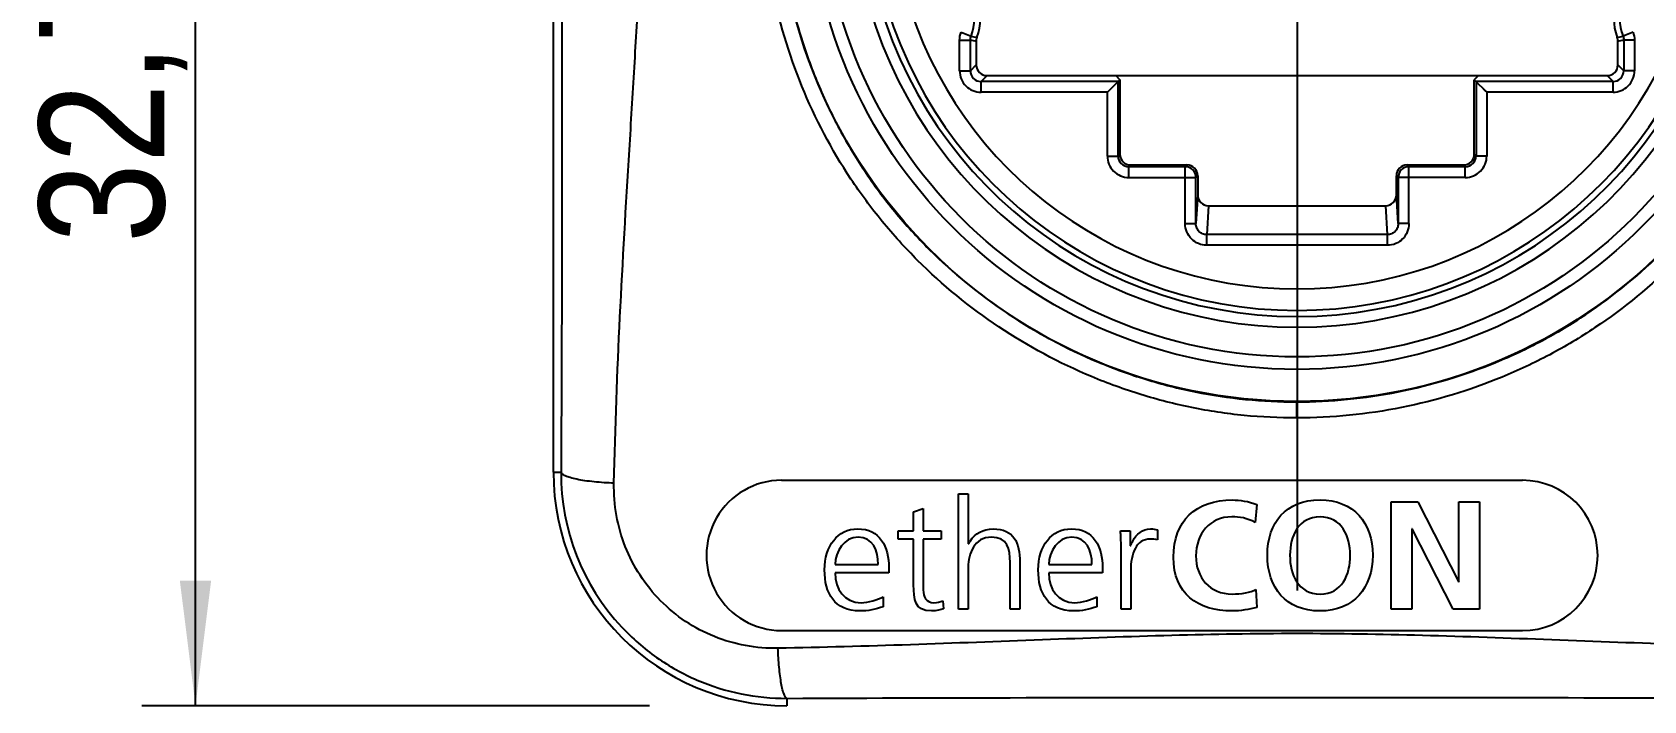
# Model space of a CAD drawing. Header units: millimetres. Extents: x 0 to 420, y 0 to 297.
# Drawn here: x 48.43 to 93.45, y 206.46 to 225.14 of the extents above; entities that cross this region are included whole.
import ezdxf

# ---------------------------------------------------------------- set-up
doc = ezdxf.new("R2010")
doc.units = ezdxf.units.MM
doc.header["$LTSCALE"] = 23.1
doc.layers.get('0').update_dxf_attribs({"linetype": 'CONTINUOUS'})
for name, color, linetype in [('_03_2D_DRAWING_DIMENSION', 7, 'CONTINUOUS'), ('_24_IMPORT', 7, 'CONTINUOUS'), ('_26_DATUM_AXIS', 7, 'CONTINUOUS')]:
    doc.layers.add(name, color=color, linetype=linetype)
doc.styles.get("Standard").update_dxf_attribs({"font": 'arialn.ttf'})
doc.dimstyles.new('DIMSTYLE_2', dxfattribs={"dimtxt": 3.5, "dimasz": 3.5, "dimexe": 1.5, "dimexo": 1, "dimgap": 0.875, "dimtad": 1, "dimlfac": 0.666667, "dimdsep": 46, "dimtxsty": 'STANDARD', "dimblk": '_FILLED', "dimblk1": '_FILLED', "dimblk2": '_FILLED', "dimcen": 0.09, "dimclrt": 7, "dimazin": 2, "dimtp": 0.3, "dimtm": 0.3, "dimtfac": 1, "dimtofl": 0, "dimtmove": 0, "dimatfit": 3, "dimldrblk": '_FILLED', "dimfxl": 1, "dimtolj": 1, "dimarcsym": 0})

# ---------------------------------------------------------------- blocks, each defined once
blk = doc.blocks.new('_FILLED')
at = {"color": 0, "linetype": 'BYBLOCK'}
blk.add_solid([(0, 0), (-1, 0.125), (-1, -0.125)], dxfattribs=at)
blk = doc.blocks.new('*D1')
at = {"layer": '_03_2D_DRAWING_DIMENSION', "color": 7}
for p, q in [((68.514, 255.368), (51.489, 255.368)), ((52.989, 255.368), (52.989, 230.843)), ((52.989, 206.317), (52.989, 230.843)), ((65.675, 206.317), (51.489, 206.317))]:
    blk.add_line(p, q, dxfattribs=at)
at = {"layer": '_03_2D_DRAWING_DIMENSION', "color": 7, "xscale": 3.5, "yscale": 3.5, "zscale": 3.5}
for p, rotation in [((52.989, 255.368), 90), ((52.989, 206.317), 270)]:
    blk.add_blockref('_FILLED', p, dxfattribs=dict(at, rotation=rotation))
at = {"layer": '_03_2D_DRAWING_DIMENSION', "color": 7, "insert": (48.614, 230.843), "char_height": 3.5, "width": 24.612, "attachment_point": 2, "rotation": 90, "line_spacing_factor": 0.9}
blk.add_mtext('32,7{\\ftxt.shx;\\W1.000000;\\H3.500000; }[1.287]', dxfattribs=at)

msp = doc.modelspace()

# ---------------------------------------------------------------- linework, layer by layer
at = {"color": 9}
for p, q in [((74.378, 225.14), (74.657, 225.031)), ((93.15, 225.14), (92.871, 225.031)), ((74.337, 224.063), (74.337, 224.922)), ((74.337, 224.922), (74.637, 224.922)), ((93.192, 224.922), (92.892, 224.922)), ((93.192, 224.922), (93.192, 224.063)), ((74.637, 224.063), (74.802, 224.228)), ((92.892, 224.063), (92.727, 224.228)), ((74.337, 224.063), (74.637, 224.063)), ((74.937, 223.763), (75.102, 223.928)), ((92.592, 223.763), (92.427, 223.928)), ((93.192, 224.063), (92.892, 224.063)), ((74.937, 223.463), (74.937, 223.763)), ((78.464, 223.463), (74.937, 223.463)), ((78.464, 221.68), (78.464, 223.463)), ((89.064, 223.463), (89.064, 221.68)), ((92.592, 223.463), (89.064, 223.463)), ((92.592, 223.463), (92.592, 223.763)), ((78.464, 221.68), (78.764, 221.68)), ((78.764, 221.68), (78.814, 221.73)), ((88.764, 221.68), (88.714, 221.73)), ((89.064, 221.68), (88.764, 221.68)), ((79.064, 221.38), (79.114, 221.43)), ((79.064, 221.08), (79.064, 221.38)), ((79.064, 221.08), (80.939, 221.08)), ((80.689, 221.43), (80.639, 221.38)), ((80.639, 219.791), (80.639, 221.38)), ((80.989, 221.13), (80.939, 221.08)), ((86.539, 221.13), (86.589, 221.08)), ((88.464, 221.08), (86.589, 221.08)), ((86.839, 221.43), (86.889, 221.38)), ((86.889, 219.791), (86.889, 221.38)), ((88.464, 221.38), (88.414, 221.43)), ((88.464, 221.08), (88.464, 221.38)), ((80.989, 220.593), (80.939, 219.791)), ((81.289, 220.29), (81.239, 219.483)), ((86.29, 219.483), (86.24, 220.29)), ((86.589, 219.791), (86.539, 220.593)), ((80.639, 219.791), (80.939, 219.791)), ((86.889, 219.791), (86.589, 219.791)), ((81.239, 219.186), (81.239, 219.483)), ((86.29, 219.483), (81.239, 219.483)), ((86.29, 219.186), (86.29, 219.483)), ((86.29, 219.186), (81.239, 219.186))]:
    msp.add_line(p, q, dxfattribs=at)
at = {"color": 7}
for p, q in [((74.637, 224.063), (74.637, 224.922)), ((74.802, 224.891), (74.802, 224.228)), ((92.727, 224.228), (92.727, 224.891)), ((92.892, 224.922), (92.892, 224.063)), ((75.102, 223.928), (92.427, 223.928)), ((78.814, 223.812), (78.464, 223.463)), ((78.699, 223.928), (78.814, 223.812)), ((78.814, 223.812), (78.814, 221.73)), ((88.829, 223.928), (88.714, 223.812)), ((88.714, 221.73), (88.714, 223.812)), ((88.714, 223.812), (89.064, 223.463)), ((78.764, 223.763), (74.937, 223.763)), ((78.764, 223.763), (78.761, 223.759)), ((78.764, 221.68), (78.764, 223.763)), ((88.764, 223.763), (88.764, 221.68)), ((88.764, 223.763), (88.768, 223.759)), ((92.592, 223.763), (88.764, 223.763)), ((80.639, 221.38), (79.064, 221.38)), ((79.114, 221.43), (80.689, 221.43)), ((80.939, 219.791), (80.939, 221.08)), ((80.989, 221.13), (80.989, 220.593)), ((86.539, 220.593), (86.539, 221.13)), ((86.589, 221.08), (86.589, 219.791)), ((86.839, 221.43), (88.414, 221.43)), ((88.464, 221.38), (86.889, 221.38)), ((81.289, 220.29), (86.24, 220.29)), ((74.308, 209.018), (74.308, 212.241)), ((74.308, 212.241), (74.578, 212.241)), ((74.578, 212.241), (74.578, 210.84)), ((73.053, 211.738), (73.323, 211.833)), ((73.053, 211.21), (73.053, 211.738)), ((73.323, 211.833), (73.323, 211.21)), ((82.636, 211.944), (82.593, 211.437)), ((86.397, 209.018), (86.397, 212.018)), ((86.397, 212.018), (87.136, 212.018)), ((87.136, 212.018), (88.28, 209.774)), ((88.288, 209.774), (88.288, 212.018)), ((88.288, 212.018), (88.864, 212.018)), ((88.864, 212.018), (88.864, 209.018)), ((72.623, 210.977), (72.623, 211.21)), ((72.623, 211.21), (73.053, 211.21)), ((73.323, 211.21), (73.822, 211.21)), ((73.822, 211.21), (73.822, 210.977)), ((78.829, 211.21), (79.1, 211.21)), ((79.1, 211.21), (79.1, 210.788)), ((79.861, 211.235), (79.861, 210.952)), ((86.973, 211.261), (86.973, 209.018)), ((86.982, 211.261), (86.973, 211.261)), ((88.129, 209.018), (86.982, 211.261)), ((73.053, 210.977), (72.623, 210.977)), ((73.053, 209.697), (73.053, 210.977)), ((73.323, 210.977), (73.323, 209.559)), ((73.822, 210.977), (73.323, 210.977)), ((74.578, 210.84), (74.587, 210.84)), ((78.846, 209.018), (78.846, 210.72)), ((79.1, 210.788), (79.109, 210.788)), ((70.861, 210.268), (72.064, 210.268)), ((75.748, 209.018), (75.748, 210.324)), ((76.018, 210.328), (76.018, 209.018)), ((76.831, 210.268), (78.034, 210.268)), ((72.361, 210.036), (70.861, 210.036)), ((72.361, 210.174), (72.361, 210.036)), ((74.578, 210.191), (74.578, 209.018)), ((78.331, 210.036), (76.831, 210.036)), ((78.331, 210.174), (78.331, 210.036)), ((79.117, 210.101), (79.117, 209.018)), ((72.197, 209.361), (72.197, 209.086)), ((78.167, 209.361), (78.167, 209.086)), ((82.615, 209.563), (82.641, 209.061)), ((88.28, 209.774), (88.288, 209.774)), ((73.865, 209.25), (73.882, 209.026)), ((74.578, 209.018), (74.308, 209.018)), ((76.018, 209.018), (75.748, 209.018)), ((79.117, 209.018), (78.846, 209.018)), ((86.973, 209.018), (86.397, 209.018)), ((88.864, 209.018), (88.129, 209.018))]:
    msp.add_line(p, q, dxfattribs=at)
for points in [[(78.563, 223.561), (78.515, 223.514), (78.464, 223.463)], [(88.966, 223.561), (89.013, 223.513), (89.064, 223.463)]]:
    msp.add_lwpolyline(points, dxfattribs=at)
for centre, radius, start, end in [((83.764, 229.343), 12.147, 188.5338, 351.4662), ((83.764, 229.343), 11.978, 189.4768, 350.5232), ((73.414, 225.518), 1.5, 339.6358, 20.3642), ((94.114, 225.518), 1.5, 159.6358, 200.3642), ((73.414, 225.518), 1.335, 338.6217, 21.3783), ((94.114, 225.518), 1.335, 158.6217, 201.3783), ((75.264, 210.513), 0.752, 146.3315, 154.2615)]:
    msp.add_arc(centre, radius, start, end, dxfattribs=at)
at = {"color": 9}
for centre, radius, start, end in [((83.764, 229.343), 12.447, 191.4689, 348.5311), ((83.764, 229.343), 11.378, 193.5991, 346.4009), ((78.15, 243.546), 18.953, 259.3169, 259.824), ((77.385, 237.229), 12.5, 257.3947, 258.1595), ((90.143, 237.229), 12.5, 281.8405, 282.6053), ((89.378, 243.546), 18.953, 280.176, 280.6831), ((74.937, 224.063), 0.6, 179.9997, 270.0005), ((74.937, 224.063), 0.3, 179.9935, 270.0065), ((92.592, 224.063), 0.6, 269.9997, 0.0005), ((92.592, 224.063), 0.3, 269.9935, 0.0065), ((79.064, 221.68), 0.6, 179.999, 270.001), ((79.064, 221.68), 0.3, 179.9928, 270.0072), ((88.464, 221.68), 0.6, 269.999, 0.001), ((88.464, 221.68), 0.3, 269.9928, 0.0072), ((80.639, 221.08), 0.3, 0.0053, 89.9947), ((86.889, 221.08), 0.3, 90.0053, 179.9947)]:
    msp.add_arc(centre, radius, start, end, dxfattribs=at)
at = {"color": 7}
for centre, major_axis, ratio, start_param, end_param in [((75.102, 224.228), (0.212, 0.212), 0.999924, 2.356233, 3.926953), ((92.427, 224.228), (-0.212, 0.212), 0.999924, 2.356233, 3.926953), ((79.114, 221.73), (-0.212, -0.212), 0.999924, 5.497825, 7.068545), ((88.414, 221.73), (0.212, -0.212), 0.999924, 5.497825, 7.068545), ((80.689, 221.13), (0.212, 0.212), 0.999924, -0.78536, 0.78536), ((86.839, 221.13), (-0.212, 0.212), 0.999924, -0.78536, 0.78536), ((81.289, 220.593), (0.019, 0.302), 0.990231, 1.633422, 3.203004), ((86.239, 220.593), (0.019, -0.302), 0.990231, -0.061411, 1.508171)]:
    msp.add_ellipse(centre, major_axis=major_axis, ratio=ratio, start_param=start_param, end_param=end_param, dxfattribs=at)
at = {"color": 9}
for points in [[(74.337, 224.922), (74.337, 224.996), (74.351, 225.071), (74.378, 225.14)], [(93.15, 225.14), (93.177, 225.071), (93.192, 224.996), (93.192, 224.922)], [(74.637, 224.922), (74.637, 224.959), (74.644, 224.996), (74.657, 225.031)], [(92.871, 225.031), (92.885, 224.996), (92.892, 224.959), (92.892, 224.922)]]:
    msp.add_open_spline(points, degree=3, dxfattribs=at)
at = {"color": 7}
for points, knots in [([(74.82, 224.996), (74.817, 224.987), (74.813, 224.971), (74.806, 224.955), (74.802, 224.948)], [0, 0, 0, 0, 0.499983, 1, 1, 1, 1]), ([(74.802, 224.948), (74.803, 224.938), (74.804, 224.919), (74.802, 224.901), (74.802, 224.891)], [0, 0, 0, 0, 0.500006, 1, 1, 1, 1]), ([(92.727, 224.948), (92.723, 224.955), (92.715, 224.971), (92.711, 224.987), (92.708, 224.996)], [0, 0, 0, 0, 0.500014, 1, 1, 1, 1]), ([(92.727, 224.891), (92.727, 224.901), (92.724, 224.919), (92.726, 224.938), (92.727, 224.948)], [0, 0, 0, 0, 0.499992, 1, 1, 1, 1])]:
    msp.add_open_spline(points, degree=3, knots=knots, dxfattribs=at)
at = {"color": 9}
for points, knots in [([(81.239, 219.186), (81.16, 219.186), (81.002, 219.218), (80.803, 219.353), (80.67, 219.554), (80.639, 219.713), (80.639, 219.791)], [0, 0, 0, 0, 0.249985, 0.499936, 0.749868, 1, 1, 1, 1]), ([(81.239, 219.483), (81.199, 219.483), (81.119, 219.5), (81.019, 219.57), (80.954, 219.672), (80.939, 219.752), (80.939, 219.791)], [0, 0, 0, 0, 0.250924, 0.501292, 0.750848, 1, 1, 1, 1]), ([(86.589, 219.791), (86.589, 219.752), (86.574, 219.672), (86.509, 219.57), (86.409, 219.5), (86.329, 219.483), (86.29, 219.483)], [0, 0, 0, 0, 0.249313, 0.498986, 0.749243, 1, 1, 1, 1]), ([(86.889, 219.791), (86.889, 219.713), (86.858, 219.554), (86.725, 219.353), (86.526, 219.218), (86.368, 219.186), (86.29, 219.186)], [0, 0, 0, 0, 0.250289, 0.500329, 0.750169, 1, 1, 1, 1])]:
    msp.add_open_spline(points, degree=3, knots=knots, dxfattribs=at)
at = {"color": 7}
for points in [[(80.311, 210.466), (80.311, 211.493), (80.939, 212.069), (81.957, 212.069)], [(81.957, 212.069), (82.155, 212.069), (82.417, 212.03), (82.636, 211.944)], [(82.937, 210.526), (82.937, 211.446), (83.453, 212.069), (84.407, 212.069)], [(84.407, 212.069), (85.348, 212.069), (85.877, 211.433), (85.877, 210.526)], [(70.564, 210.114), (70.564, 210.784), (70.934, 211.261), (71.488, 211.261)], [(71.488, 211.261), (72.107, 211.261), (72.361, 210.763), (72.361, 210.174)], [(74.639, 210.93), (74.768, 211.124), (74.99, 211.261), (75.27, 211.261)], [(75.27, 211.261), (75.859, 211.261), (76.018, 210.87), (76.018, 210.328)], [(76.534, 210.114), (76.534, 210.784), (76.904, 211.261), (77.458, 211.261)], [(77.458, 211.261), (78.077, 211.261), (78.331, 210.763), (78.331, 210.174)], [(78.846, 210.72), (78.846, 210.96), (78.846, 211.05), (78.829, 211.21)], [(79.172, 210.92), (79.279, 211.109), (79.444, 211.261), (79.672, 211.261)], [(79.672, 211.261), (79.736, 211.261), (79.813, 211.248), (79.861, 211.235)], [(81.944, 211.596), (81.325, 211.596), (80.939, 211.124), (80.939, 210.509)], [(82.593, 211.437), (82.366, 211.566), (82.159, 211.596), (81.944, 211.596)], [(84.407, 211.596), (83.81, 211.596), (83.565, 211.055), (83.565, 210.526)], [(85.25, 210.526), (85.25, 211.055), (85.005, 211.596), (84.407, 211.596)], [(71.505, 211.029), (71.106, 211.029), (70.861, 210.629), (70.861, 210.268)], [(72.064, 210.268), (72.064, 210.651), (71.909, 211.029), (71.505, 211.029)], [(74.721, 210.751), (74.62, 210.59), (74.578, 210.381), (74.578, 210.191)], [(75.227, 211.029), (74.986, 211.029), (74.823, 210.914), (74.721, 210.751)], [(75.748, 210.324), (75.748, 210.702), (75.674, 211.029), (75.227, 211.029)], [(77.475, 211.029), (77.076, 211.029), (76.831, 210.629), (76.831, 210.268)], [(78.034, 210.268), (78.034, 210.651), (77.879, 211.029), (77.475, 211.029)], [(79.109, 210.788), (79.127, 210.833), (79.148, 210.878), (79.172, 210.92)], [(79.247, 210.722), (79.15, 210.548), (79.117, 210.312), (79.117, 210.101)], [(79.663, 210.977), (79.463, 210.977), (79.331, 210.873), (79.247, 210.722)], [(79.861, 210.952), (79.805, 210.969), (79.732, 210.977), (79.663, 210.977)], [(81.957, 208.966), (80.986, 208.966), (80.311, 209.452), (80.311, 210.466)], [(80.939, 210.509), (80.939, 209.899), (81.317, 209.439), (81.957, 209.439)], [(84.407, 208.966), (83.444, 208.966), (82.937, 209.606), (82.937, 210.526)], [(83.565, 210.526), (83.565, 209.985), (83.793, 209.439), (84.407, 209.439)], [(84.407, 209.439), (85.022, 209.439), (85.25, 209.985), (85.25, 210.526)], [(85.877, 210.526), (85.877, 209.619), (85.357, 208.966), (84.407, 208.966)], [(71.561, 208.966), (70.835, 208.966), (70.564, 209.456), (70.564, 210.114)], [(70.861, 210.036), (70.861, 209.572), (71.11, 209.198), (71.583, 209.198)], [(77.531, 208.966), (76.805, 208.966), (76.534, 209.456), (76.534, 210.114)], [(76.831, 210.036), (76.831, 209.572), (77.08, 209.198), (77.553, 209.198)], [(71.583, 209.198), (71.78, 209.198), (72.068, 209.28), (72.197, 209.361)], [(73.551, 208.966), (73.07, 208.966), (73.053, 209.297), (73.053, 209.697)], [(73.323, 209.559), (73.323, 209.361), (73.397, 209.198), (73.616, 209.198)], [(77.553, 209.198), (77.75, 209.198), (78.038, 209.28), (78.167, 209.361)], [(81.957, 209.439), (82.194, 209.439), (82.473, 209.49), (82.615, 209.563)], [(72.197, 209.086), (72.008, 209.009), (71.763, 208.966), (71.561, 208.966)], [(73.882, 209.026), (73.818, 209), (73.684, 208.966), (73.551, 208.966)], [(73.616, 209.198), (73.719, 209.198), (73.788, 209.22), (73.865, 209.25)], [(78.167, 209.086), (77.978, 209.009), (77.733, 208.966), (77.531, 208.966)], [(82.641, 209.061), (82.421, 209.009), (82.185, 208.966), (81.957, 208.966)]]:
    msp.add_open_spline(points, degree=3, dxfattribs=at)
at = {"layer": '_24_IMPORT', "color": 7}
for p, q in [((62.989, 212.843), (62.989, 248.843)), ((69.364, 212.618), (90.064, 212.618)), ((69.364, 208.418), (90.064, 208.418))]:
    msp.add_line(p, q, dxfattribs=at)
at = {"layer": '_24_IMPORT', "color": 9}
for p, q in [((83.752, 214.81), (83.752, 214.36)), ((83.764, 214.36), (83.752, 214.36)), ((62.989, 212.843), (63.201, 212.843)), ((69.514, 206.524), (69.514, 206.317))]:
    msp.add_line(p, q, dxfattribs=at)
at = {"layer": '_24_IMPORT', "color": 7}
for radius in [14.52, 13.275]:
    msp.add_circle((83.764, 229.343), radius, dxfattribs=at)
at = {"layer": '_24_IMPORT', "color": 9}
msp.add_circle((83.764, 229.343), 13.626, dxfattribs=at)
at = {"layer": '_24_IMPORT', "color": 7}
for centre, radius, start, end in [((69.514, 212.843), 6.525, 180, 270), ((69.364, 210.518), 2.1, 90.0002, 270.003), ((90.064, 210.518), 2.1, 270.0004, 90.0001)]:
    msp.add_arc(centre, radius, start, end, dxfattribs=at)
at = {"layer": '_24_IMPORT', "color": 9}
msp.add_arc((69.491, 212.813), 6.29, 179.7333, 223.0831, dxfattribs=at)
for points, knots in [([(64.681, 212.537), (64.713, 214.087), (64.832, 217.194), (65.063, 221.067), (65.253, 224.15), (65.38, 226.422), (65.475, 228.649), (65.516, 230.477), (65.516, 231.927), (65.493, 233.396), (65.422, 235.263), (65.295, 237.534), (65.146, 239.839), (64.994, 242.164), (64.81, 245.268), (64.713, 247.598), (64.681, 249.148)], [0, 0, 0, 0, 0.126895, 0.254449, 0.317557, 0.379745, 0.440637, 0.499982, 0.529441, 0.559308, 0.620175, 0.682344, 0.74548, 0.809195, 0.873089, 1, 1, 1, 1]), ([(63.201, 248.843), (63.22, 245.807), (63.227, 241.265), (63.222, 235.265), (63.22, 229.335), (63.231, 221.877), (63.22, 215.877), (63.201, 212.843)], [0, 0, 0, 0, 0.252946, 0.378549, 0.5, 0.747108, 1, 1, 1, 1]), ([(83.752, 214.36), (83.261, 214.36), (82.28, 214.407), (80.823, 214.626), (79.396, 214.991), (77.553, 215.661), (75.384, 216.827), (73.476, 218.386), (72.155, 219.838), (70.989, 221.417), (69.842, 223.599), (68.998, 226.428), (68.707, 229.365), (68.992, 232.307), (69.872, 235.129), (71.282, 237.721), (73.155, 239.998), (75.051, 241.563), (76.73, 242.565), (78.499, 243.394), (80.843, 244.1), (82.793, 244.293), (83.764, 244.293)], [0, 0, 0, 0, 0.031343, 0.062707, 0.094029, 0.125337, 0.187883, 0.250446, 0.281794, 0.313188, 0.375758, 0.438256, 0.500748, 0.563322, 0.625903, 0.688396, 0.750845, 0.813229, 0.844474, 0.875684, 0.9379, 1, 1, 1, 1]), ([(83.764, 244.293), (84.252, 244.293), (85.231, 244.244), (86.685, 244.029), (88.113, 243.673), (89.498, 243.177), (90.827, 242.546), (92.505, 241.541), (94.407, 239.99), (96.273, 237.711), (97.438, 235.544), (98.105, 233.699), (98.585, 231.794), (98.824, 229.34), (98.587, 226.887), (98.115, 224.984), (97.456, 223.14), (96.292, 220.971), (94.423, 218.685), (92.52, 217.114), (90.834, 216.107), (89.058, 215.272), (86.702, 214.56), (84.742, 214.362), (83.764, 214.36)], [0, 0, 0, 0, 0.03116, 0.062469, 0.093774, 0.125032, 0.156308, 0.18757, 0.249816, 0.312041, 0.37454, 0.405879, 0.437237, 0.499823, 0.562344, 0.593613, 0.624866, 0.687282, 0.749764, 0.812392, 0.843756, 0.875065, 0.937539, 1, 1, 1, 1]), ([(69.233, 229.343), (69.235, 229.283), (69.241, 229.165), (69.251, 228.927), (69.265, 228.631), (69.285, 228.275), (69.32, 227.802), (69.391, 227.213), (69.516, 226.511), (69.673, 225.817), (69.861, 225.13), (70.083, 224.452), (70.422, 223.565), (70.925, 222.487), (71.655, 221.259), (72.507, 220.111), (73.789, 218.705), (75.64, 217.197), (77.744, 216.068), (79.53, 215.42), (80.913, 215.067), (82.325, 214.855), (83.277, 214.809), (83.752, 214.81)], [0, 0, 0, 0, 0.00782, 0.015639, 0.031268, 0.046886, 0.062494, 0.093713, 0.124965, 0.156218, 0.187454, 0.21869, 0.249935, 0.312431, 0.375001, 0.437664, 0.50023, 0.625086, 0.749901, 0.812375, 0.874877, 0.93746, 1, 1, 1, 1]), ([(83.752, 214.81), (84.701, 214.811), (86.604, 215.001), (88.892, 215.691), (90.616, 216.499), (92.255, 217.476), (94.103, 218.999), (95.921, 221.217), (97.053, 223.322), (97.695, 225.113), (98.155, 226.96), (98.295, 228.392), (98.295, 229.343)], [0, 0, 0, 0, 0.12484, 0.249709, 0.312288, 0.374981, 0.500176, 0.625094, 0.749897, 0.812398, 0.874936, 1, 1, 1, 1]), ([(64.681, 212.537), (64.496, 212.544), (64.223, 212.562), (63.876, 212.603), (63.652, 212.641), (63.47, 212.685), (63.347, 212.727), (63.275, 212.764), (63.231, 212.794), (63.205, 212.823), (63.201, 212.843)], [0, 0, 0, 0, 0.361502, 0.530553, 0.680122, 0.802579, 0.895862, 0.931575, 0.96034, 1, 1, 1, 1]), ([(69.262, 207.924), (68.959, 207.918), (68.352, 207.969), (67.474, 208.223), (66.666, 208.65), (65.959, 209.232), (65.386, 209.945), (64.968, 210.756), (64.722, 211.632), (64.675, 212.236), (64.681, 212.537)], [0, 0, 0, 0, 0.12504, 0.25016, 0.375495, 0.500699, 0.626166, 0.751168, 0.875585, 1, 1, 1, 1]), ([(64.897, 208.517), (65.044, 208.36), (65.355, 208.059), (65.867, 207.659), (66.417, 207.313), (67.191, 206.931), (68.224, 206.608), (69.086, 206.522), (69.514, 206.524)], [0, 0, 0, 0, 0.125033, 0.250542, 0.376364, 0.501569, 0.751186, 1, 1, 1, 1]), ([(83.764, 208.333), (82.597, 208.333), (80.225, 208.291), (76.626, 208.159), (72.959, 208.016), (70.496, 207.946), (69.262, 207.924)], [0, 0, 0, 0, 0.241274, 0.490591, 0.744658, 1, 1, 1, 1]), ([(98.267, 207.924), (97.032, 207.946), (94.569, 208.016), (90.903, 208.159), (87.304, 208.291), (84.931, 208.333), (83.764, 208.333)], [0, 0, 0, 0, 0.255342, 0.509409, 0.758726, 1, 1, 1, 1]), ([(69.514, 206.524), (69.497, 206.528), (69.474, 206.553), (69.451, 206.593), (69.421, 206.662), (69.386, 206.777), (69.351, 206.948), (69.32, 207.159), (69.284, 207.488), (69.268, 207.747), (69.262, 207.924)], [0, 0, 0, 0, 0.036248, 0.063859, 0.098671, 0.190702, 0.312522, 0.46211, 0.632142, 1, 1, 1, 1])]:
    msp.add_open_spline(points, degree=3, knots=knots, dxfattribs=at)
msp.add_open_spline([(69.514, 206.524), (74.264, 206.548), (83.764, 206.544), (93.264, 206.548), (98.014, 206.524)], degree=3, dxfattribs=at)
at = {"layer": '_26_DATUM_AXIS', "color": 7}
msp.add_line((83.764, 230.393), (83.764, 209.543), dxfattribs=at)

# ---------------------------------------------------------------- dimensions: what is measured, and where the dimension line sits
at = {"layer": '_03_2D_DRAWING_DIMENSION', "color": 7}
dim = msp.add_linear_dim(base=(52.989, 206.317), p1=(69.514, 255.368), p2=(66.675, 206.317), angle=270, dimstyle='DIMSTYLE_2', dxfattribs=at)
dim.commit()
dim.dimension.update_dxf_attribs({"geometry": '*D1', "text_midpoint": (52.989, 230.843), "dimtype": 160})

doc.saveas('drawing.dxf')
